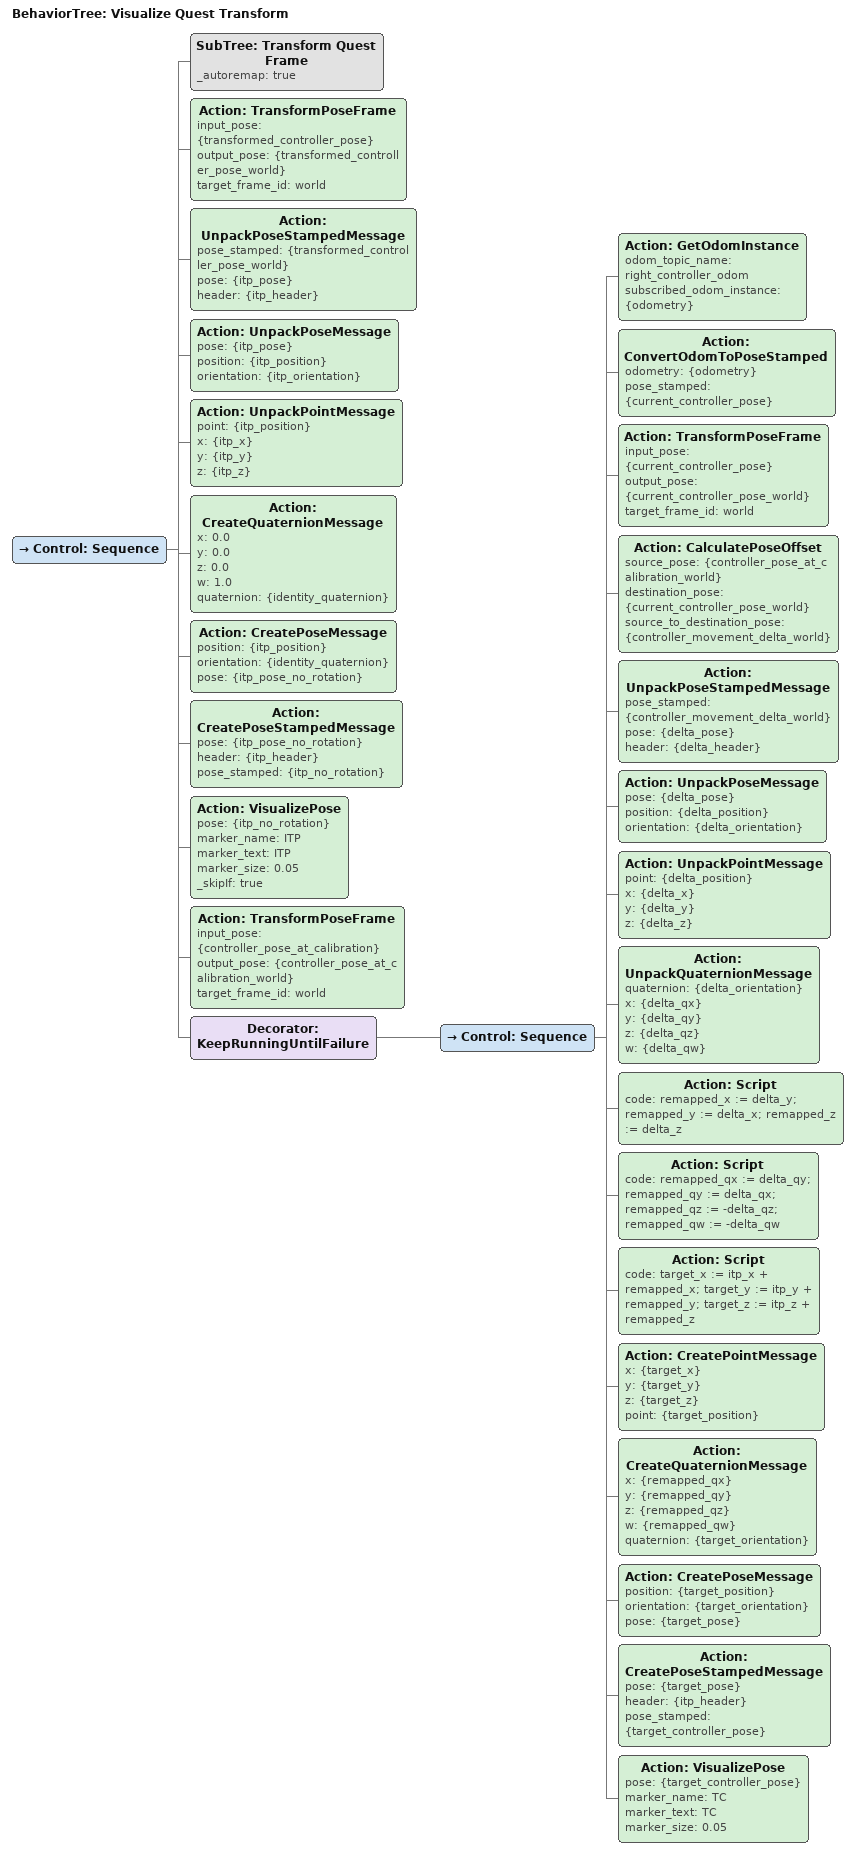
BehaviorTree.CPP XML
<?xml version="1.0" encoding="UTF-8" ?>
<root BTCPP_format="4" main_tree_to_execute="Visualize Quest Transform">
  <BehaviorTree ID="Visualize Quest Transform">
    <Control ID="Sequence">
      <!--Get initial transform from Quest controller to robot end effector-->
      <SubTree ID="Transform Quest Frame" _autoremap="true" />
      <!--Transform ITP (initial transformed pose) to world frame-->
      <Action
        ID="TransformPoseFrame"
        input_pose="{transformed_controller_pose}"
        output_pose="{transformed_controller_pose_world}"
        target_frame_id="world"
      />
      <!--Unpack ITP to get position and header-->
      <Action
        ID="UnpackPoseStampedMessage"
        pose_stamped="{transformed_controller_pose_world}"
        pose="{itp_pose}"
        header="{itp_header}"
      />
      <Action
        ID="UnpackPoseMessage"
        pose="{itp_pose}"
        position="{itp_position}"
        orientation="{itp_orientation}"
      />
      <!--Unpack ITP position to individual components for later addition-->
      <Action
        ID="UnpackPointMessage"
        point="{itp_position}"
        x="{itp_x}"
        y="{itp_y}"
        z="{itp_z}"
      />
      <!--Create identity quaternion (no rotation: x=0, y=0, z=0, w=1)-->
      <Action
        ID="CreateQuaternionMessage"
        x="0.0"
        y="0.0"
        z="0.0"
        w="1.0"
        quaternion="{identity_quaternion}"
      />
      <!--Create new pose with ITP position but identity rotation-->
      <Action
        ID="CreatePoseMessage"
        position="{itp_position}"
        orientation="{identity_quaternion}"
        pose="{itp_pose_no_rotation}"
      />
      <Action
        ID="CreatePoseStampedMessage"
        pose="{itp_pose_no_rotation}"
        header="{itp_header}"
        pose_stamped="{itp_no_rotation}"
      />
      <!--Visualize ITP before entering loop-->
      <Action
        ID="VisualizePose"
        pose="{itp_no_rotation}"
        marker_name="ITP"
        marker_text="ITP"
        marker_size="0.05"
        _skipIf="true"
      />
      <!--Transform initial controller pose to world frame for delta calculation-->
      <Action
        ID="TransformPoseFrame"
        input_pose="{controller_pose_at_calibration}"
        output_pose="{controller_pose_at_calibration_world}"
        target_frame_id="world"
      />
      <!--Continuously get controller pose and visualize transformed result-->
      <Decorator ID="KeepRunningUntilFailure">
        <Control ID="Sequence">
          <!--Get single odom instance and convert to PoseStamped-->
          <Action
            ID="GetOdomInstance"
            odom_topic_name="right_controller_odom"
            subscribed_odom_instance="{odometry}"
          />
          <Action
            ID="ConvertOdomToPoseStamped"
            odometry="{odometry}"
            pose_stamped="{current_controller_pose}"
          />
          <!--Transform current controller pose to world frame-->
          <Action
            ID="TransformPoseFrame"
            input_pose="{current_controller_pose}"
            output_pose="{current_controller_pose_world}"
            target_frame_id="world"
          />
          <!--Calculate movement delta in world frame-->
          <Action
            ID="CalculatePoseOffset"
            source_pose="{controller_pose_at_calibration_world}"
            destination_pose="{current_controller_pose_world}"
            source_to_destination_pose="{controller_movement_delta_world}"
          />
          <!--Unpack delta to get translation and rotation separately-->
          <Action
            ID="UnpackPoseStampedMessage"
            pose_stamped="{controller_movement_delta_world}"
            pose="{delta_pose}"
            header="{delta_header}"
          />
          <Action
            ID="UnpackPoseMessage"
            pose="{delta_pose}"
            position="{delta_position}"
            orientation="{delta_orientation}"
          />
          <Action
            ID="UnpackPointMessage"
            point="{delta_position}"
            x="{delta_x}"
            y="{delta_y}"
            z="{delta_z}"
          />
          <Action
            ID="UnpackQuaternionMessage"
            quaternion="{delta_orientation}"
            x="{delta_qx}"
            y="{delta_qy}"
            z="{delta_qz}"
            w="{delta_qw}"
          />
          <!--=== AXIS REMAPPING ===-->
          <!--Translation remapping: Swap/negate axes as needed-->
          <!--Current: controller forward->sideways, so swap x and y-->
          <!--Adjust signs (-) as needed to fix direction-->
          <Action
            ID="Script"
            code="remapped_x := delta_y; remapped_y := delta_x; remapped_z := delta_z"
          />
          <!--Rotation remapping: Swap quaternion components to fix pitch/roll swap-->
          <!--qx=roll, qy=pitch, qz=yaw-->
          <!--To flip pitch direction: negate both the pitch component AND qw-->
          <Action
            ID="Script"
            code="remapped_qx := delta_qy; remapped_qy := delta_qx; remapped_qz := -delta_qz; remapped_qw := -delta_qw"
          />
          <!--=== END AXIS REMAPPING ===-->
          <!--Add remapped delta translation to ITP position-->
          <Action
            ID="Script"
            code="target_x := itp_x + remapped_x; target_y := itp_y + remapped_y; target_z := itp_z + remapped_z"
          />
          <!--Create target position from added values-->
          <Action
            ID="CreatePointMessage"
            x="{target_x}"
            y="{target_y}"
            z="{target_z}"
            point="{target_position}"
          />
          <!--Create remapped quaternion-->
          <Action
            ID="CreateQuaternionMessage"
            x="{remapped_qx}"
            y="{remapped_qy}"
            z="{remapped_qz}"
            w="{remapped_qw}"
            quaternion="{target_orientation}"
          />
          <!--Build final pose: translated position + remapped rotation-->
          <Action
            ID="CreatePoseMessage"
            position="{target_position}"
            orientation="{target_orientation}"
            pose="{target_pose}"
          />
          <Action
            ID="CreatePoseStampedMessage"
            pose="{target_pose}"
            header="{itp_header}"
            pose_stamped="{target_controller_pose}"
          />
          <!--Visualize the target controller pose-->
          <Action
            ID="VisualizePose"
            pose="{target_controller_pose}"
            marker_name="TC"
            marker_text="TC"
            marker_size="0.05"
          />
        </Control>
      </Decorator>
    </Control>
  </BehaviorTree>
</root>
